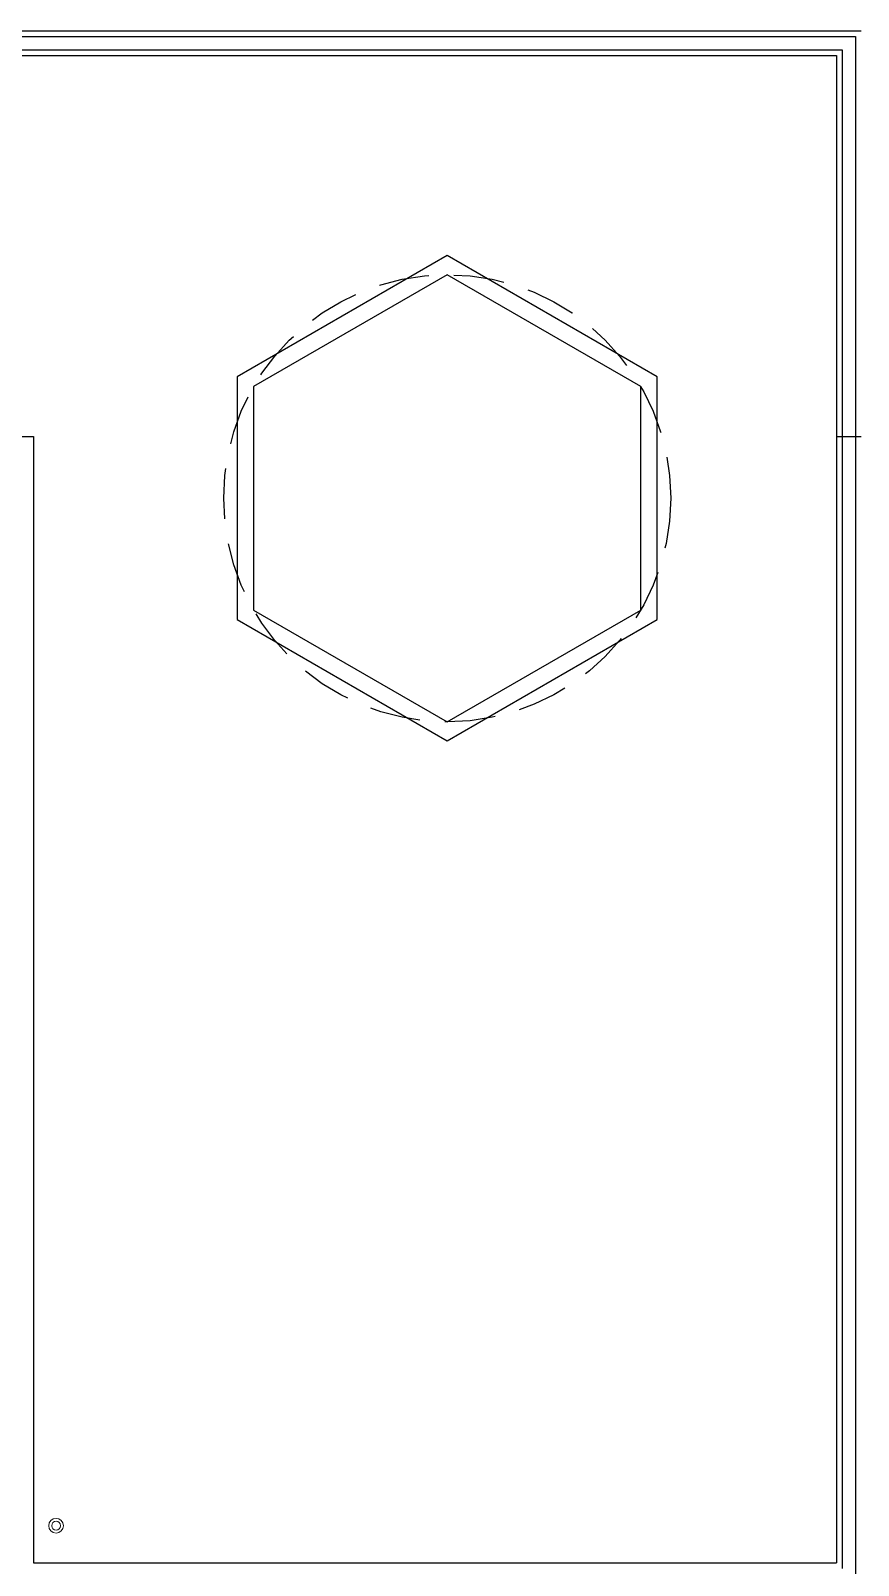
# Model space of a CAD drawing. Extents: x 152 to 700, y -120 to 84.
# Drawn here: x 208.08 to 211.83, y 64.21 to 71.15 of the extents above; entities that cross this region are included whole.
import ezdxf

# ---------------------------------------------------------------- set-up
doc = ezdxf.new("R2010")
doc.units = 0
doc.header["$LTSCALE"] = 0.03
doc.linetypes.add('DASHED', pattern=[19.05, 12.7, -6.35])
doc.layers.get('0').update_dxf_attribs({"linetype": 'CONTINUOUS'})
doc.layers.add('CALIDAD', color=30, linetype='CONTINUOUS')
doc.layers.add('PROYECCIONES', color=9, linetype='DASHED')
doc.layers.add('TRAZO', color=7, linetype='CONTINUOUS', lineweight=18)

msp = doc.modelspace()

# ---------------------------------------------------------------- linework, layer by layer
at = {"ltscale": 0.03}
for p, q in [((203.1753, 71.1547), (211.8433, 71.1547)), ((206.5933, 71.0422), (211.7308, 71.0422)), ((211.7308, 71.0422), (211.7308, 64.217)), ((206.5933, 69.3172), (208.0933, 69.3172)), ((208.0933, 69.3172), (208.0933, 64.217)), ((211.7308, 69.3172), (211.8433, 69.3172)), ((208.0933, 64.217), (211.7308, 64.217))]:
    msp.add_line(p, q, dxfattribs=at)
for points in [[(209.9674, 70.1364), (209.0155, 69.5869), (209.0155, 68.4878), (209.9674, 67.9382), (210.9192, 68.4878), (210.9192, 69.5869)], [(209.9674, 70.0498), (209.0905, 69.5436), (209.0905, 68.5311), (209.9674, 68.0248), (210.8442, 68.5311), (210.8442, 69.5436)]]:
    msp.add_lwpolyline(points, close=True, dxfattribs=at)
at = {"layer": 'CALIDAD', "ltscale": 0.03}
for p, q in [((203.2016, 71.1285), (211.817, 71.1285)), ((211.817, 71.1285), (211.817, 64.1307)), ((206.567, 71.0685), (211.757, 71.0685)), ((211.757, 71.0685), (211.757, 64.1907))]:
    msp.add_line(p, q, dxfattribs=at)
at = {"layer": 'PROYECCIONES', "ltscale": 0.6}
msp.add_circle((209.9674, 69.0373), 1.0125, dxfattribs=at)
at = {"layer": 'TRAZO'}
for radius in [0.0333, 0.02]:
    msp.add_circle((208.1953, 64.3848), radius, dxfattribs=at)

doc.saveas('drawing.dxf')
